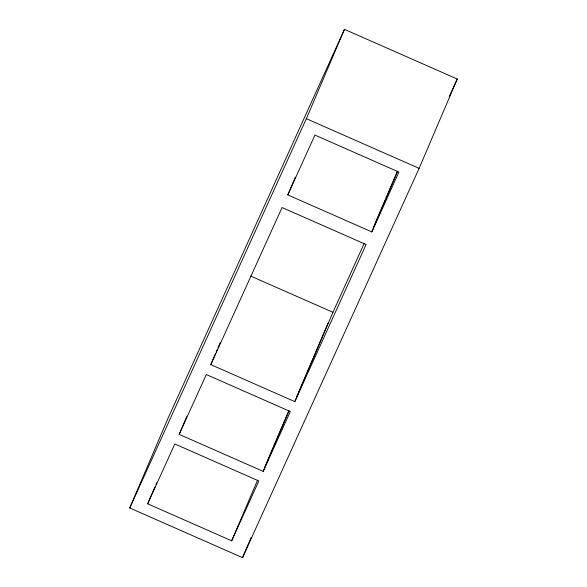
<?xml version="1.0" encoding="UTF-8"?>
<svg xmlns="http://www.w3.org/2000/svg" width="587" height="587" viewBox="0 0 587 587"><rect width="100%" height="100%" fill="white"/><g stroke="black" fill="none" stroke-linecap="round" stroke-linejoin="round"><path stroke-width="0.88" d="M129.749 507.975L167.875 418.641L344.466 29.35L457.251 79.025L419.125 168.359L242.534 557.65L129.749 507.975L306.341 118.684L344.466 29.35M147.675 503.807L174.816 443.97L258.83 480.973L231.682 540.81L147.675 503.807L154.865 486.953M155.944 484.422L156.663 482.741M179.167 434.373L206.316 374.543L290.323 411.546L263.181 471.376L179.167 434.373L186.725 416.675M210.806 364.63L282.068 207.534L366.083 244.537L294.821 401.633L210.806 364.63L215.48 353.675M216.199 351.987L217.278 349.463M217.997 347.775L220.162 342.72M287.799 194.906L314.94 135.076L398.947 172.079L371.806 231.909L287.799 194.906L295.349 177.208M231.682 540.81L257.583 480.137M264.942 466.65L266.021 464.119M266.74 462.439L288.32 411.869M263.181 471.376L289.075 410.702M296.795 396.372L297.873 393.848M298.6 392.16L312.981 358.452M313.7 356.764L328.089 323.055M294.821 401.633L332.939 312.306L364.241 243.312M373.633 226.839L385.145 199.873M385.864 198.186L386.943 195.662M387.662 193.974L397.37 171.221M371.806 231.909L397.7 171.235M242.534 557.65L251.17 537.421M449.312 96.532L457.251 79.025M306.341 118.684L419.125 168.359M250.598 276.029L332.939 312.306"/></g></svg>
